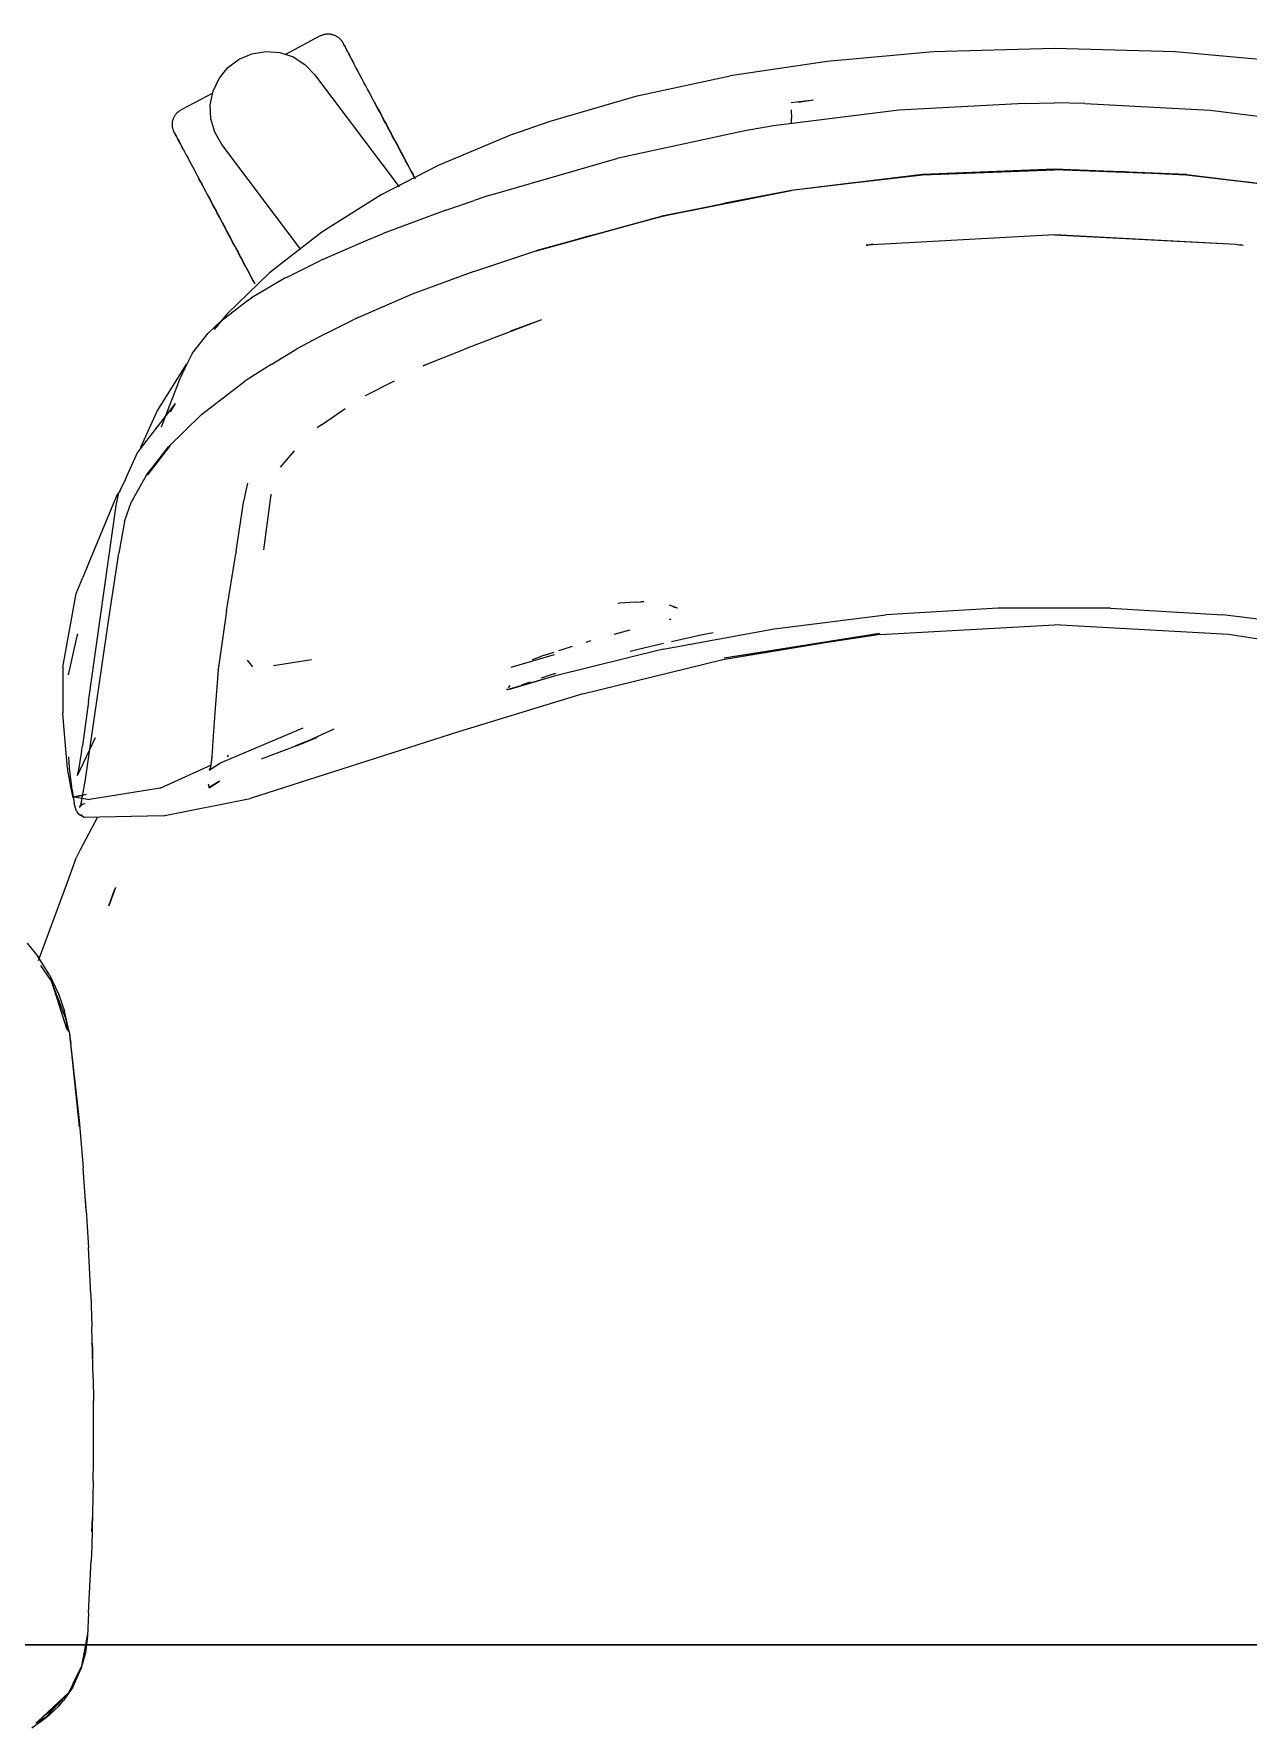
# Model space of a CAD drawing. Header units: millimetres. Extents: x 155927 to 326028, y -36033 to 97293.
# Drawn here: x 223730.4 to 224022.9, y 21772.8 to 22180.9 of the extents above; entities that cross this region are included whole.
import ezdxf

# ---------------------------------------------------------------- set-up
doc = ezdxf.new("R2010")
doc.units = ezdxf.units.MM
doc.header["$MEASUREMENT"] = 0
doc.layers.add('G-IMPT', color=8, linetype='CONTINUOUS', lineweight=9)
doc.layers.add('I-FURN', color=8, linetype='CONTINUOUS', lineweight=9)

msp = doc.modelspace()

# ---------------------------------------------------------------- linework, layer by layer
at = {"layer": 'G-IMPT'}
for p, q in [((223947.12, 22176.53), (223921.55, 22174.26)), ((223976.26, 22177.37), (223947.12, 22176.53)), ((224005.4, 22176.53), (223976.26, 22177.37)), ((224030.98, 22174.26), (224005.4, 22176.53)), ((223921.55, 22174.26), (223898.13, 22170.77)), ((223875.77, 22165.96), (223898.13, 22170.77)), ((223854.53, 22159.78), (223875.77, 22165.96)), ((223912.85, 22164.36), (223918.26, 22165.01)), ((223914.5, 22164.44), (223918.26, 22165.01)), ((223968.95, 22164.14), (223938.75, 22162.53)), ((223968.95, 22164.14), (223976.26, 22164.24)), ((223983.58, 22164.14), (223976.26, 22164.24)), ((223983.58, 22164.14), (224013.78, 22162.53)), ((223938.75, 22162.53), (223908.58, 22158.71)), ((223912.82, 22162.6), (223912.89, 22160.51)), ((223912.82, 22162.6), (223912.82, 22162.49)), ((223912.94, 22159.26), (223912.89, 22160.51)), ((224013.78, 22162.53), (224043.95, 22158.71)), ((223845.79, 22156.71), (223827.82, 22149.19)), ((223845.79, 22156.71), (223854.53, 22159.78)), ((223901.66, 22157.53), (223870.87, 22150.86)), ((223908.58, 22158.71), (223901.66, 22157.53)), ((223827.82, 22149.19), (223814.04, 22142.1)), ((223840.04, 22141.92), (223870.87, 22150.86)), ((223976.26, 22148.33), (223944.45, 22147)), ((223944.49, 22146.96), (223976.26, 22148.11)), ((223959.38, 22147.64), (223976.26, 22148.11)), ((224008.08, 22147), (223976.26, 22148.33)), ((223993.15, 22147.64), (223976.26, 22148.11)), ((224008.04, 22146.96), (223976.26, 22148.11)), ((223944.45, 22147), (223912.85, 22143.18)), ((223944.49, 22146.96), (223912.93, 22143.18)), ((223928.41, 22145.12), (223912.93, 22143.18)), ((223928.41, 22145.12), (223944.49, 22146.96)), ((223944.49, 22146.96), (223959.38, 22147.64)), ((223993.15, 22147.64), (224008.04, 22146.96)), ((224008.04, 22146.96), (224039.59, 22143.18)), ((224008.04, 22146.96), (224024.12, 22145.12)), ((224008.08, 22147), (224039.67, 22143.18)), ((223814.04, 22142.1), (223799.75, 22133.13)), ((223829.61, 22138.38), (223836.43, 22140.72)), ((223840.04, 22141.92), (223836.43, 22140.72)), ((223912.93, 22143.18), (223881.69, 22136.96)), ((223881.69, 22136.96), (223912.85, 22143.18)), ((223881.81, 22137.01), (223896.83, 22140.08)), ((223912.93, 22143.18), (223896.83, 22140.08)), ((223829.61, 22138.38), (223814.54, 22132.78)), ((223881.81, 22137.01), (223851.31, 22128.62)), ((223881.81, 22137.01), (223851.4, 22128.58)), ((223864.56, 22132.35), (223881.81, 22137.01)), ((223799.75, 22133.13), (223787.14, 22123.32)), ((223810.86, 22131.3), (223814.54, 22132.78)), ((223864.56, 22132.35), (223851.4, 22128.58)), ((223976.26, 22132.51), (223930.92, 22130.01)), ((223976.26, 22132.56), (224019.99, 22130.24)), ((223976.26, 22132.51), (224019.99, 22130.24)), ((223799.9, 22126.53), (223810.86, 22131.3)), ((223836.39, 22123.61), (223851.31, 22128.62)), ((223930.92, 22130.01), (223932.54, 22130.24)), ((223930.99, 22129.96), (223931.23, 22130)), ((223932.54, 22130.24), (223931.23, 22130)), ((224019.99, 22130.24), (224021.77, 22129.98)), ((224019.99, 22130.24), (224021.3, 22130)), ((224021.54, 22129.96), (224021.3, 22130)), ((223776.85, 22113.36), (223787.14, 22123.32)), ((223791.45, 22122.31), (223799.46, 22126.31)), ((223799.9, 22126.53), (223799.46, 22126.31)), ((223836.39, 22123.61), (223821.51, 22118.15)), ((223790.85, 22122), (223782.85, 22117.27)), ((223791.45, 22122.31), (223790.85, 22122)), ((223775.43, 22111.69), (223781.56, 22116.41)), ((223781.56, 22116.41), (223782.85, 22117.27)), ((223821.51, 22118.15), (223807.29, 22111.98)), ((223772.41, 22108.8), (223775.43, 22111.69)), ((223776.85, 22113.36), (223773.85, 22109.69)), ((223800.56, 22108.59), (223807.29, 22111.98)), ((223852.65, 22112.02), (223835.2, 22105.31)), ((223852.65, 22112.02), (223845.21, 22109.3)), ((223768.54, 22103.93), (223772.41, 22108.8)), ((223800.56, 22108.59), (223793.77, 22105.02)), ((223768.54, 22103.93), (223767.93, 22102.8)), ((223787.54, 22101.25), (223793.77, 22105.02)), ((223833.47, 22104.65), (223824.15, 22100.92)), ((223835.2, 22105.31), (223833.47, 22104.65)), ((223760.11, 22089.99), (223767.24, 22101.44)), ((223766.76, 22100.36), (223765.68, 22098.13)), ((223767.93, 22102.8), (223766.76, 22100.36)), ((223787.54, 22101.25), (223781.44, 22097.37)), ((223824.15, 22100.92), (223826.39, 22101.92)), ((223761.17, 22086.23), (223765.68, 22098.13)), ((223770.75, 22089.18), (223781.19, 22097.2)), ((223781.44, 22097.37), (223781.19, 22097.2)), ((223810.31, 22093.75), (223817.28, 22097.29)), ((223764.41, 22091.88), (223755.47, 22080.18)), ((223764.41, 22091.88), (223763.24, 22089.85)), ((223804.84, 22090.22), (223805.41, 22090.61)), ((223756.14, 22081.37), (223760.11, 22089.99)), ((223770.75, 22089.18), (223762.85, 22081.45)), ((223799.7, 22086.73), (223798.6, 22085.97)), ((223799.7, 22086.73), (223804.84, 22090.22)), ((223752.43, 22073.66), (223755.47, 22080.18)), ((223757.43, 22074.48), (223762.85, 22081.45)), ((223763.15, 22081.65), (223757.76, 22074.7)), ((223763.15, 22081.65), (223760.35, 22078.08)), ((223793.07, 22080.45), (223789.73, 22076.54)), ((223757.43, 22074.48), (223754.14, 22068.64)), ((223757.76, 22074.7), (223760.35, 22078.08)), ((223750.21, 22067.3), (223750.86, 22070.29)), ((223751.14, 22070.9), (223750.37, 22069.73)), ((223752.43, 22073.66), (223750.86, 22070.29)), ((223781.41, 22070.47), (223780.99, 22068.49)), ((223781.87, 22072.64), (223781.41, 22070.47)), ((223743.54, 22020.08), (223750.21, 22067.3)), ((223750.37, 22069.73), (223743.58, 22053.28)), ((223752.18, 22063.43), (223753.93, 22068.22)), ((223754.14, 22068.64), (223753.93, 22068.22)), ((223779.11, 22056.3), (223780.91, 22068.02)), ((223780.91, 22068.02), (223780.99, 22068.49)), ((223785.79, 22056.6), (223787.57, 22069.95)), ((223787.57, 22069.95), (223787.43, 22069.48)), ((223752.18, 22063.43), (223750.87, 22055.76)), ((223748.48, 22039.99), (223750.87, 22055.76)), ((223776.82, 22041.82), (223778.94, 22055.18)), ((223778.94, 22055.18), (223779.02, 22055.69)), ((223779.11, 22056.3), (223779.02, 22055.69)), ((223740.59, 22046.06), (223742.19, 22049.92)), ((223743.58, 22053.28), (223742.19, 22049.92)), ((223737.35, 22028.36), (223740.59, 22046.06)), ((223776.82, 22041.82), (223774.79, 22027.75)), ((223871.58, 22043.72), (223871.1, 22043.69)), ((223875.29, 22044), (223871.58, 22043.72)), ((223875.29, 22044), (223876.66, 22044.1)), ((223877.36, 22044.1), (223876.66, 22044.1)), ((223885.45, 22042.57), (223883.5, 22043.25)), ((223885.45, 22042.57), (223884.4, 22042.78)), ((223962.7, 22042.56), (223935.63, 22040.91)), ((223989.82, 22042.56), (223962.7, 22042.56)), ((223989.82, 22042.56), (224016.89, 22040.91)), ((223743.93, 22009.12), (223748.48, 22039.99)), ((223882.04, 22032.68), (223908.71, 22037.61)), ((223883.85, 22039.9), (223883.44, 22039.76)), ((223908.71, 22037.61), (223935.63, 22040.91)), ((223934.28, 22036.21), (223976.26, 22038.57)), ((224018.25, 22036.21), (223976.26, 22038.57)), ((224043.81, 22037.61), (224016.89, 22040.91)), ((223738.76, 22026.5), (223740.81, 22035.8)), ((223740.81, 22035.8), (223740.96, 22036.38)), ((223863.44, 22034.39), (223864.56, 22034.73)), ((223870.23, 22036.3), (223874.09, 22037.3)), ((223870.23, 22036.3), (223871.76, 22036.69)), ((223882.06, 22034), (223875.31, 22032.45)), ((223891.46, 22036.16), (223884.04, 22034.45)), ((223894.09, 22036.63), (223891.46, 22036.16)), ((223896.36, 22030.22), (223934.1, 22036.47)), ((223934.1, 22036.47), (223896.74, 22030.48)), ((223934.28, 22036.21), (223896.74, 22030.48)), ((224056.17, 22030.22), (224018.25, 22036.21)), ((223783.17, 22028.41), (223781.89, 22030.05)), ((223788.12, 22028.76), (223797.28, 22030.16)), ((223855.73, 22031.33), (223845.3, 22028.29)), ((223850.55, 22030.2), (223852.71, 22030.96)), ((223853.43, 22031.22), (223852.71, 22030.96)), ((223853.43, 22031.22), (223855.73, 22031.99)), ((223882.04, 22032.68), (223855.73, 22026.13)), ((223856.87, 22032.37), (223857.65, 22032.61)), ((223857.65, 22032.61), (223860.14, 22033.4)), ((223862.68, 22021.9), (223896.36, 22030.22)), ((223875.31, 22032.45), (223874.03, 22032.11)), ((223737.35, 22028.36), (223737.33, 22021.39)), ((223774.78, 22027.67), (223774.16, 22019.43)), ((223774.78, 22027.67), (223774.79, 22027.75)), ((223788.12, 22028.76), (223788.47, 22028.81)), ((223843.87, 22027.88), (223843.87, 22027.87)), ((223855.73, 22026.13), (223844.51, 22022.86)), ((223855.73, 22026.13), (223844.91, 22023.02)), ((223855.73, 22026.13), (223845.2, 22023.07)), ((223852.7, 22025.74), (223853.5, 22026.03)), ((223855.73, 22026.76), (223853.5, 22026.03)), ((223855.73, 22026.76), (223856.19, 22026.91)), ((223737.33, 22021.39), (223737.33, 22017.22)), ((223862.68, 22021.9), (223832.7, 22012.72)), ((223844.51, 22022.86), (223844.26, 22023)), ((223845.04, 22023.95), (223844.66, 22023.34)), ((223845.04, 22023.95), (223844.9, 22023.74)), ((223845.2, 22023.07), (223844.91, 22023.02)), ((223848.98, 22024.41), (223847.91, 22024.01)), ((223849.95, 22024.75), (223848.98, 22024.41)), ((223737.67, 22013.27), (223737.33, 22017.22)), ((223743.54, 22020.08), (223742.1, 22009.42)), ((223774.09, 22018.44), (223773.53, 22010.58)), ((223774.16, 22019.43), (223774.09, 22018.44)), ((223738.47, 22003.94), (223737.67, 22013.27)), ((223775.31, 22005.27), (223795.28, 22013.71)), ((223796.03, 22010.43), (223802.74, 22013.48)), ((223740.91, 22002.24), (223745.26, 22011.4)), ((223741.88, 22008.12), (223742.1, 22009.42)), ((223742.81, 22001.27), (223743.93, 22009.12)), ((223773.53, 22010.58), (223773.23, 22006.71)), ((223832.7, 22012.72), (223782.46, 21996.73)), ((223793.65, 22009.41), (223785.18, 22006.16)), ((223798.55, 22011.43), (223793.44, 22009.4)), ((223793.44, 22009.4), (223798.47, 22011.4)), ((223793.65, 22009.41), (223798.55, 22011.43)), ((223738.99, 22004.11), (223738.78, 22006.7)), ((223741.88, 22008.12), (223741.05, 22003.1)), ((223772.64, 22003.51), (223775.31, 22005.27)), ((223773.23, 22006.63), (223772.93, 22004.25)), ((223773.23, 22006.63), (223773.23, 22006.71)), ((223777.03, 22006.72), (223777.3, 22007.16)), ((223738.47, 22003.94), (223738.51, 22003.47)), ((223738.51, 22003.47), (223739.32, 21999.22)), ((223739.51, 21999.43), (223738.99, 22004.11)), ((223740.91, 22002.24), (223741.05, 22003.1)), ((223741.71, 21995), (223742.81, 22001.27)), ((223760.81, 21999.17), (223773.16, 22004.78)), ((223775.1, 22000.9), (223772.61, 21999.37)), ((223772.61, 21999.37), (223775.08, 22000.86)), ((223772.63, 21999.31), (223775.1, 22000.9)), ((223772.92, 22004.23), (223772.64, 22003.51)), ((223772.92, 22004.23), (223772.93, 22004.25)), ((223739.32, 21999.22), (223739.77, 21996.9)), ((223739.58, 21998.81), (223739.51, 21999.43)), ((223739.58, 21998.81), (223740.12, 21995.53)), ((223743.05, 21997.63), (223739.77, 21996.9)), ((223743.05, 21997.63), (223740.18, 21997.14)), ((223740.18, 21997.14), (223743.76, 21996.45)), ((223760.81, 21999.17), (223743.76, 21996.45)), ((223772.34, 22000.24), (223772.61, 21999.37)), ((223772.63, 21999.31), (223772.61, 21999.37)), ((223740.67, 21993.67), (223740.12, 21995.53)), ((223740.67, 21993.67), (223740.99, 21993.13)), ((223740.99, 21993.13), (223741.48, 21992.76)), ((223741.88, 21995.62), (223741.32, 21994.52)), ((223741.71, 21995.02), (223741.32, 21994.52)), ((223742.52, 21992.15), (223741.48, 21992.76)), ((223742.11, 21992.63), (223741.48, 21992.76)), ((223741.48, 21992.76), (223741.56, 21992.74)), ((223742.11, 21992.63), (223741.56, 21992.74)), ((223741.88, 21995.62), (223741.71, 21995)), ((223741.71, 21995.02), (223742.25, 21995.35)), ((223742.75, 21995.42), (223742.25, 21995.35)), ((223761.51, 21992.54), (223782.46, 21996.73)), ((223745.71, 21992.22), (223741.57, 21984.31)), ((223761.51, 21992.54), (223742.52, 21992.15)), ((223738.45, 21976.58), (223740.64, 21982.55)), ((223741.57, 21984.31), (223740.64, 21982.55)), ((223731.51, 21957.64), (223738.45, 21976.58)), ((223750.05, 21975.28), (223748.41, 21970.81)), ((223748.41, 21970.81), (223749.79, 21974.69)), ((223750.05, 21975.28), (223749.79, 21974.69)), ((223728.77, 21961.85), (223731.39, 21958.54)), ((223734.12, 21954.21), (223731.39, 21958.54)), ((223734.51, 21952.89), (223732.09, 21956.47)), ((223734.12, 21954.21), (223736.31, 21949.63)), ((223738.12, 21943.67), (223734.51, 21952.89)), ((223734.51, 21952.89), (223735.42, 21950.18)), ((223734.51, 21952.89), (223738.33, 21941.04)), ((223735.42, 21950.18), (223738.33, 21941.04)), ((223736.31, 21949.63), (223737.76, 21945.5)), ((223738.91, 21940.54), (223737.76, 21945.5)), ((223738.7, 21940.61), (223738.12, 21943.67)), ((223738.91, 21940.54), (223741.37, 21917.58)), ((223738.91, 21940.54), (223739.25, 21937.72)), ((223738.91, 21940.54), (223741.27, 21919.1)), ((223741.37, 21917.58), (223739.25, 21937.72)), ((223741.27, 21919.1), (223742.25, 21907.71)), ((223742.98, 21897.42), (223742.25, 21907.71)), ((223742.84, 21899.46), (223742.71, 21900.88)), ((223742.84, 21899.46), (223742.93, 21897.56)), ((223742.98, 21897.42), (223743.54, 21888.55)), ((223744.08, 21877.24), (223743.54, 21888.55)), ((223744.08, 21877.24), (223744.38, 21869.36)), ((223744.67, 21857.05), (223744.38, 21869.36)), ((223744.45, 21865.49), (223744.53, 21863.83)), ((223744.53, 21863.83), (223744.53, 21861.75)), ((223744.67, 21857.05), (223744.74, 21851.58)), ((223744.75, 21836.87), (223744.74, 21851.58)), ((223744.7, 21832.36), (223744.75, 21836.87)), ((223744.7, 21832.36), (223744.32, 21816.69)), ((223744.52, 21825.63), (223744.52, 21823.41)), ((223744.38, 21820.09), (223744.52, 21823.41)), ((223743.58, 21800.58), (223744.19, 21813.14)), ((223744.32, 21816.69), (223744.19, 21813.14)), ((223743.58, 21800.58), (223743.3, 21794.92)), ((223741.93, 21787.8), (223742.87, 21792.84)), ((223743.04, 21792.84), (223742.8, 21790.91)), ((223742.87, 21792.84), (223743.3, 21795.14)), ((223743.3, 21794.92), (223743.04, 21792.84)), ((223742.8, 21790.91), (223741.73, 21786.96)), ((223739.74, 21782.63), (223741.73, 21786.96)), ((223739.82, 21783.54), (223741.93, 21787.8)), ((223731.33, 21774.4), (223738.72, 21781.3)), ((223733.41, 21775.59), (223738.72, 21781.3)), ((223738.72, 21781.3), (223736.49, 21778.89)), ((223739.74, 21782.63), (223737.54, 21779.41)), ((223739.82, 21783.54), (223738.72, 21781.3)), ((223732.95, 21775.81), (223736.49, 21778.89)), ((223736.41, 21778.09), (223733.36, 21775.22)), ((223736.41, 21778.09), (223737.54, 21779.41)), ((223733.36, 21775.22), (223729.9, 21772.78)), ((223730.86, 21774.07), (223733.41, 21775.59)), ((223731.33, 21774.4), (223732.8, 21775.68))]:
    msp.add_line(p, q, dxfattribs=at)
at = {"layer": 'I-FURN'}
for p, q in [((223799.38, 22180.41), (223790.97, 22175.94)), ((223799.38, 22180.41), (223799.53, 22180.48)), ((223799.53, 22180.48), (223799.67, 22180.55)), ((223799.67, 22180.55), (223799.82, 22180.61)), ((223799.82, 22180.61), (223799.97, 22180.66)), ((223799.97, 22180.66), (223800.13, 22180.71)), ((223800.13, 22180.71), (223800.28, 22180.76)), ((223800.28, 22180.76), (223800.44, 22180.79)), ((223800.44, 22180.79), (223800.6, 22180.82)), ((223800.6, 22180.82), (223800.76, 22180.85)), ((223800.76, 22180.85), (223800.92, 22180.86)), ((223800.92, 22180.86), (223801.08, 22180.88)), ((223801.08, 22180.88), (223801.24, 22180.88)), ((223801.24, 22180.88), (223801.4, 22180.88)), ((223801.4, 22180.88), (223801.56, 22180.87)), ((223801.56, 22180.87), (223801.72, 22180.86)), ((223801.72, 22180.86), (223801.88, 22180.83)), ((223801.88, 22180.83), (223802.04, 22180.81)), ((223802.04, 22180.81), (223802.2, 22180.77)), ((223802.2, 22180.77), (223802.35, 22180.73)), ((223802.35, 22180.73), (223802.51, 22180.69)), ((223802.51, 22180.69), (223802.66, 22180.63)), ((223802.66, 22180.63), (223802.81, 22180.58)), ((223802.81, 22180.58), (223802.96, 22180.51)), ((223802.96, 22180.51), (223803.1, 22180.44)), ((223803.1, 22180.44), (223803.25, 22180.37)), ((223782.93, 22176.11), (223786.26, 22176.65)), ((223786.26, 22176.65), (223789.62, 22176.39)), ((223789.62, 22176.39), (223792.82, 22175.32)), ((223803.25, 22180.37), (223803.39, 22180.28)), ((223803.39, 22180.28), (223803.52, 22180.2)), ((223803.52, 22180.2), (223803.65, 22180.1)), ((223803.65, 22180.1), (223803.78, 22180.01)), ((223803.78, 22180.01), (223803.91, 22179.9)), ((223803.91, 22179.9), (223804.03, 22179.8)), ((223804.03, 22179.8), (223804.14, 22179.68)), ((223804.14, 22179.68), (223804.25, 22179.57)), ((223804.25, 22179.57), (223804.36, 22179.45)), ((223804.36, 22179.45), (223804.46, 22179.32)), ((223804.46, 22179.32), (223804.56, 22179.19)), ((223804.56, 22179.19), (223804.65, 22179.06)), ((223804.65, 22179.06), (223804.73, 22178.92)), ((223804.73, 22178.92), (223804.81, 22178.78)), ((223804.81, 22178.78), (223804.83, 22178.74)), ((223804.83, 22178.74), (223804.84, 22178.72)), ((223804.84, 22178.74), (223804.83, 22178.74)), ((223804.86, 22178.69), (223804.84, 22178.74)), ((223804.84, 22178.72), (223804.88, 22178.66)), ((223804.9, 22178.61), (223804.86, 22178.69)), ((223804.88, 22178.66), (223804.93, 22178.56)), ((223804.97, 22178.49), (223804.9, 22178.61)), ((223804.93, 22178.56), (223805, 22178.42)), ((223805.05, 22178.33), (223804.97, 22178.49)), ((223805, 22178.42), (223805.1, 22178.24)), ((223805.16, 22178.13), (223805.05, 22178.33)), ((223805.1, 22178.24), (223805.22, 22178.02)), ((223805.29, 22177.89), (223805.16, 22178.13)), ((223805.22, 22178.02), (223805.35, 22177.76)), ((223805.44, 22177.61), (223805.29, 22177.89)), ((223805.35, 22177.76), (223805.51, 22177.47)), ((223805.61, 22177.29), (223805.44, 22177.61)), ((223805.51, 22177.47), (223805.69, 22177.13)), ((223805.79, 22176.93), (223805.61, 22177.29)), ((223805.69, 22177.13), (223805.89, 22176.76)), ((223806, 22176.54), (223805.79, 22176.93)), ((223805.89, 22176.76), (223806.11, 22176.35)), ((223806.23, 22176.11), (223806, 22176.54)), ((223806.11, 22176.35), (223806.34, 22175.9)), ((223775, 22170.14), (223777.13, 22172.75)), ((223777.13, 22172.75), (223779.83, 22174.78)), ((223779.83, 22174.78), (223782.93, 22176.11)), ((223792.82, 22175.32), (223795.67, 22173.52)), ((223795.67, 22173.52), (223798.01, 22171.09)), ((223806.48, 22175.65), (223806.23, 22176.11)), ((223806.34, 22175.9), (223806.6, 22175.42)), ((223806.75, 22175.15), (223806.48, 22175.65)), ((223806.6, 22175.42), (223806.87, 22174.9)), ((223807.03, 22174.61), (223806.75, 22175.15)), ((223806.87, 22174.9), (223807.17, 22174.35)), ((223807.33, 22174.04), (223807.03, 22174.61)), ((223807.17, 22174.35), (223807.48, 22173.77)), ((223807.65, 22173.44), (223807.33, 22174.04)), ((223807.99, 22172.81), (223807.65, 22173.44)), ((223808.34, 22172.14), (223807.99, 22172.81)), ((223773.56, 22167.09), (223775, 22170.14)), ((223798.01, 22171.09), (223818.41, 22144.03)), ((223808.71, 22171.45), (223808.34, 22172.14)), ((223809.1, 22170.73), (223808.71, 22171.45)), ((223809.49, 22169.98), (223809.1, 22170.73)), ((223809.91, 22169.2), (223809.49, 22169.98)), ((223810.33, 22168.4), (223809.91, 22169.2)), ((223810.77, 22167.57), (223810.33, 22168.4)), ((223773.47, 22166.63), (223765.88, 22162.6)), ((223772.89, 22163.78), (223773.56, 22167.09)), ((223811.22, 22166.73), (223810.77, 22167.57)), ((223811.68, 22165.86), (223811.22, 22166.73)), ((223812.16, 22164.97), (223811.68, 22165.86)), ((223812.64, 22164.07), (223812.16, 22164.97)), ((223812.38, 22164.56), (223812.86, 22163.64)), ((223813.13, 22163.14), (223812.64, 22164.07)), ((223763.85, 22159.96), (223763.89, 22160.12)), ((223763.89, 22160.12), (223763.94, 22160.27)), ((223763.94, 22160.27), (223763.99, 22160.43)), ((223763.99, 22160.43), (223764.05, 22160.58)), ((223764.05, 22160.58), (223764.12, 22160.72)), ((223764.12, 22160.72), (223764.19, 22160.87)), ((223764.19, 22160.87), (223764.26, 22161.01)), ((223764.26, 22161.01), (223764.34, 22161.15)), ((223764.34, 22161.15), (223764.43, 22161.29)), ((223764.43, 22161.29), (223764.52, 22161.42)), ((223764.52, 22161.42), (223764.62, 22161.55)), ((223764.62, 22161.55), (223764.72, 22161.67)), ((223764.72, 22161.67), (223764.83, 22161.79)), ((223764.83, 22161.79), (223764.94, 22161.91)), ((223764.94, 22161.91), (223765.06, 22162.02)), ((223765.06, 22162.02), (223765.18, 22162.12)), ((223765.18, 22162.12), (223765.31, 22162.22)), ((223765.31, 22162.22), (223765.44, 22162.32)), ((223765.44, 22162.32), (223765.57, 22162.41)), ((223765.57, 22162.41), (223765.71, 22162.5)), ((223765.71, 22162.5), (223765.85, 22162.58)), ((223765.85, 22162.58), (223765.88, 22162.6)), ((223773.03, 22160.41), (223772.89, 22163.78)), ((223773.97, 22157.17), (223773.03, 22160.41)), ((223812.86, 22163.64), (223813.36, 22162.71)), ((223813.63, 22162.21), (223813.13, 22163.14)), ((223813.36, 22162.71), (223813.86, 22161.77)), ((223814.13, 22161.25), (223813.63, 22162.21)), ((223813.86, 22161.77), (223814.37, 22160.81)), ((223814.64, 22160.29), (223814.13, 22161.25)), ((223814.37, 22160.81), (223814.88, 22159.84)), ((223815.16, 22159.32), (223814.64, 22160.29)), ((223763.75, 22159.17), (223763.76, 22159.33)), ((223763.75, 22159), (223763.75, 22159.17)), ((223763.75, 22158.84), (223763.75, 22159)), ((223763.76, 22158.68), (223763.75, 22158.84)), ((223763.76, 22159.33), (223763.77, 22159.49)), ((223763.78, 22158.52), (223763.76, 22158.68)), ((223763.77, 22159.49), (223763.79, 22159.65)), ((223763.8, 22158.36), (223763.78, 22158.52)), ((223763.79, 22159.65), (223763.82, 22159.81)), ((223763.83, 22158.2), (223763.8, 22158.36)), ((223763.82, 22159.81), (223763.85, 22159.96)), ((223763.87, 22158.05), (223763.83, 22158.2)), ((223763.91, 22157.89), (223763.87, 22158.05)), ((223763.96, 22157.74), (223763.91, 22157.89)), ((223764.02, 22157.59), (223763.96, 22157.74)), ((223764.08, 22157.44), (223764.02, 22157.59)), ((223764.14, 22157.29), (223764.08, 22157.44)), ((223764.22, 22157.15), (223764.14, 22157.29)), ((223764.22, 22157.14), (223764.22, 22157.15)), ((223764.22, 22157.15), (223764.23, 22157.13)), ((223764.24, 22157.1), (223764.22, 22157.14)), ((223764.23, 22157.13), (223764.26, 22157.07)), ((223764.29, 22157.02), (223764.24, 22157.1)), ((223764.26, 22157.07), (223764.31, 22156.97)), ((223764.35, 22156.9), (223764.29, 22157.02)), ((223764.31, 22156.97), (223764.39, 22156.83)), ((223764.44, 22156.73), (223764.35, 22156.9)), ((223764.39, 22156.83), (223764.48, 22156.65)), ((223764.54, 22156.53), (223764.44, 22156.73)), ((223764.48, 22156.65), (223764.6, 22156.43)), ((223764.67, 22156.29), (223764.54, 22156.53)), ((223764.6, 22156.43), (223764.74, 22156.17)), ((223764.82, 22156.01), (223764.67, 22156.29)), ((223764.74, 22156.17), (223764.9, 22155.87)), ((223764.99, 22155.69), (223764.82, 22156.01)), ((223775.66, 22154.25), (223773.97, 22157.17)), ((223814.88, 22159.84), (223815.4, 22158.86)), ((223815.69, 22158.33), (223815.16, 22159.32)), ((223815.4, 22158.86), (223815.93, 22157.88)), ((223816.21, 22157.34), (223815.69, 22158.33)), ((223815.93, 22157.88), (223816.46, 22156.88)), ((223816.74, 22156.34), (223816.21, 22157.34)), ((223816.46, 22156.88), (223816.99, 22155.88)), ((223817.27, 22155.34), (223816.74, 22156.34)), ((223764.9, 22155.87), (223765.07, 22155.54)), ((223765.18, 22155.34), (223764.99, 22155.69)), ((223765.07, 22155.54), (223765.27, 22155.16)), ((223765.39, 22154.95), (223765.18, 22155.34)), ((223765.27, 22155.16), (223765.49, 22154.75)), ((223765.62, 22154.52), (223765.39, 22154.95)), ((223765.49, 22154.75), (223765.73, 22154.31)), ((223765.86, 22154.05), (223765.62, 22154.52)), ((223765.73, 22154.31), (223765.98, 22153.82)), ((223766.13, 22153.55), (223765.86, 22154.05)), ((223765.98, 22153.82), (223766.26, 22153.31)), ((223766.42, 22153.01), (223766.13, 22153.55)), ((223766.26, 22153.31), (223766.55, 22152.76)), ((223766.72, 22152.44), (223766.42, 22153.01)), ((223766.55, 22152.76), (223766.86, 22152.17)), ((223766.86, 22152.17), (223767.19, 22151.56)), ((223794.74, 22128.94), (223775.66, 22154.25)), ((223816.99, 22155.88), (223817.52, 22154.88)), ((223817.81, 22154.34), (223817.27, 22155.34)), ((223817.52, 22154.88), (223818.05, 22153.88)), ((223818.34, 22153.33), (223817.81, 22154.34)), ((223818.05, 22153.88), (223818.59, 22152.87)), ((223818.88, 22152.33), (223818.34, 22153.33)), ((223818.59, 22152.87), (223819.12, 22151.87)), ((223819.41, 22151.33), (223818.88, 22152.33)), ((223819.12, 22151.87), (223819.66, 22150.87)), ((223767.19, 22151.56), (223767.54, 22150.91)), ((223767.54, 22150.91), (223767.9, 22150.23)), ((223767.9, 22150.23), (223768.27, 22149.52)), ((223768.27, 22149.52), (223768.66, 22148.79)), ((223768.66, 22148.79), (223769.07, 22148.03)), ((223769.07, 22148.03), (223769.49, 22147.24)), ((223819.94, 22150.33), (223819.41, 22151.33)), ((223819.66, 22150.87), (223820.19, 22149.87)), ((223820.47, 22149.33), (223819.94, 22150.33)), ((223820.19, 22149.87), (223820.71, 22148.88)), ((223821, 22148.35), (223820.47, 22149.33)), ((223820.71, 22148.88), (223821.24, 22147.89)), ((223821.52, 22147.37), (223821, 22148.35)), ((223821.24, 22147.89), (223821.75, 22146.92)), ((223769.49, 22147.24), (223769.92, 22146.43)), ((223769.92, 22146.43), (223770.36, 22145.59)), ((223770.61, 22145.13), (223770.16, 22145.98)), ((223770.36, 22145.59), (223770.82, 22144.73)), ((223771.07, 22144.26), (223770.61, 22145.13)), ((223770.82, 22144.73), (223771.28, 22143.86)), ((223771.54, 22143.38), (223771.07, 22144.26)), ((223771.28, 22143.86), (223771.76, 22142.96)), ((223822.03, 22146.4), (223821.52, 22147.37)), ((223821.75, 22146.92), (223822.27, 22145.96)), ((223772.02, 22142.47), (223771.54, 22143.38)), ((223771.76, 22142.96), (223772.25, 22142.05)), ((223772.51, 22141.55), (223772.02, 22142.47)), ((223772.25, 22142.05), (223772.74, 22141.12)), ((223773.01, 22140.61), (223772.51, 22141.55)), ((223772.74, 22141.12), (223773.24, 22140.17)), ((223773.52, 22139.66), (223773.01, 22140.61)), ((223773.24, 22140.17), (223773.75, 22139.22)), ((223774.03, 22138.7), (223773.52, 22139.66)), ((223773.75, 22139.22), (223774.27, 22138.25)), ((223774.55, 22137.72), (223774.03, 22138.7)), ((223774.27, 22138.25), (223774.79, 22137.27)), ((223775.07, 22136.74), (223774.55, 22137.72)), ((223774.79, 22137.27), (223775.31, 22136.28)), ((223775.6, 22135.75), (223775.07, 22136.74)), ((223775.31, 22136.28), (223775.84, 22135.29)), ((223776.13, 22134.75), (223775.6, 22135.75)), ((223775.84, 22135.29), (223776.37, 22134.29)), ((223776.66, 22133.75), (223776.13, 22134.75)), ((223776.37, 22134.29), (223776.9, 22133.29)), ((223777.19, 22132.74), (223776.66, 22133.75)), ((223776.9, 22133.29), (223777.44, 22132.28)), ((223777.73, 22131.74), (223777.19, 22132.74)), ((223777.44, 22132.28), (223777.97, 22131.28)), ((223778.26, 22130.73), (223777.73, 22131.74)), ((223777.97, 22131.28), (223778.51, 22130.27)), ((223778.8, 22129.73), (223778.26, 22130.73)), ((223778.51, 22130.27), (223779.04, 22129.27)), ((223779.33, 22128.73), (223778.8, 22129.73)), ((223779.04, 22129.27), (223779.57, 22128.27)), ((223779.86, 22127.74), (223779.33, 22128.73)), ((223779.57, 22128.27), (223780.1, 22127.28)), ((223780.38, 22126.75), (223779.86, 22127.74)), ((223780.1, 22127.28), (223780.62, 22126.3)), ((223780.9, 22125.77), (223780.38, 22126.75)), ((223780.62, 22126.3), (223781.14, 22125.32)), ((223781.42, 22124.8), (223780.9, 22125.77)), ((223781.14, 22125.32), (223781.65, 22124.36)), ((223781.92, 22123.85), (223781.42, 22124.8)), ((223781.65, 22124.36), (223782.16, 22123.41)), ((223782.43, 22122.9), (223781.92, 22123.85)), ((223782.16, 22123.41), (223782.66, 22122.47)), ((223782.92, 22121.97), (223782.43, 22122.9)), ((223782.66, 22122.47), (223783.15, 22121.55)), ((223783.41, 22121.06), (223782.92, 22121.97)), ((223783.15, 22121.55), (223783.63, 22120.64)), ((224676.3, 21792.84), (223276.3, 21792.84)), ((223276.3, 21792.84), (224676.3, 21792.84))]:
    msp.add_line(p, q, dxfattribs=at)

doc.saveas('drawing.dxf')
